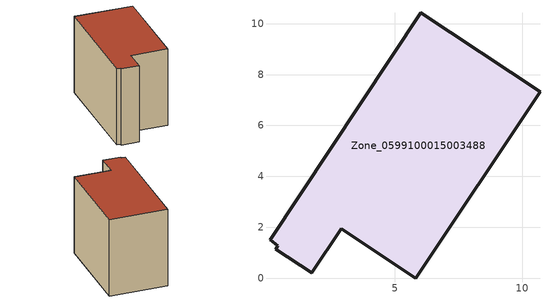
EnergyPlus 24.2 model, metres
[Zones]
Zone_0599100015003488
 floor ground (C_G): 0.4,1.27 0.1,1.52 6.02,10.43 10.69,7.33 5.83,0 2.89,1.94 1.74,0.22 0.33,1.16 z0.79
 wall outside (C_F): 2.89,1.94 5.83,0 10.69,7.33 6.02,10.43 0.1,1.52 0.4,1.27 0.33,1.16 1.74,0.22 2.89,1.94 z0.79:8.55
 roof outside (C_R): 0.1,1.52 0.4,1.27 0.33,1.16 1.74,0.22 2.89,1.94 5.83,0 10.69,7.33 6.02,10.43 z8.55
[BUILDING]
Pand.0599100015003488: North Axis=0; Terrain=City; Loads Convergence Tolerance Value=0.04; Temperature Convergence Tolerance Value=0.4; Solar Distribution=FullExterior; Maximum Number of Warmup Days=25; Minimum Number of Warmup Days=1
[Site:Location]
Rotterdam.The.Hague.AP_ZH_NLD Design_Conditions: Latitude=51.96; Longitude=4.45; Time Zone=1; Elevation=-4.5
[SITE:GROUNDTEMPERATURE:BUILDINGSURFACE]
18, 18, 18, 18, 18, 18, 18, 18, 18, 18, 18, 18
[MATERIAL] Thermal Absorptance=0.9; Solar Absorptance=0.7; Visible Absorptance=0.7
Name | Roughness | Thickness | Conductivity | Density | Specific Heat
G.TI.1965-1974 | MediumSmooth | 0.15 | 0.882353 | 540 | 1210
F.TI.1965-1974 | Rough | 0.3 | 0.697674 | 1920 | 840
R.TI.1965-1974 | MediumRough | 0.2 | 0.232558 | 1500 | 1000
[CONSTRUCTION]
C_G: G.TI.1965-1974
C_F: F.TI.1965-1974
C_R: R.TI.1965-1974
[ZONE]
Zone_0599100015003488: Type=1; Multiplier=1; Ceiling Height=Autocalculate; Volume=Autocalculate; Floor Area=autocalculate; Part of Total Floor Area=Yes
[ZONEINFILTRATION:DESIGNFLOWRATE]
Infil_Zone_0599100015003488: Zone or ZoneList or Space or SpaceList=Zone_0599100015003488; Schedule=AlwaysOn; Design Flow Rate Calculation Method=Flow/Area; Flow Rate per Floor Area=0.003; Constant Term Coefficient=1; Temperature Term Coefficient=0; Velocity Term Coefficient=0; Velocity Squared Term Coefficient=0
[HVACTEMPLATE:ZONE:IDEALLOADSAIRSYSTEM]
Zone_0599100015003488: Maximum Heating Supply Air Temperature=50; Minimum Cooling Supply Air Temperature=13; Maximum Heating Supply Air Humidity Ratio=0.0156; Minimum Cooling Supply Air Humidity Ratio=0.0077; Heating Limit=NoLimit; Cooling Limit=NoLimit; Dehumidification Control Type=ConstantSensibleHeatRatio; Cooling Sensible Heat Ratio=0.7; Dehumidification Setpoint=60; Humidification Control Type=None; Humidification Setpoint=30; Outdoor Air Method=None; Outdoor Air Flow Rate per Person=0.00944; Outdoor Air Flow Rate per Zone Floor Area=0; Outdoor Air Flow Rate per Zone=0; Demand Controlled Ventilation Type=None; Outdoor Air Economizer Type=NoEconomizer; Heat Recovery Type=None; Sensible Heat Recovery Effectiveness=0.7; Latent Heat Recovery Effectiveness=0.65
[ZONECONTROL:THERMOSTAT]
ThermostatControl_Zone_0599100015003488: Zone or ZoneList=Zone_0599100015003488; Control Type Schedule=DualSetpointControlType; Control 1=Thermostat_Zone_0599100015003488; Temperature Difference Between Cutout And Setpoint=0
[THERMOSTATSETPOINT:DUALSETPOINT]
Thermostat_Zone_0599100015003488: Heating Setpoint Temperature Schedule=HeatingSetpoint_Zone_0599100015003488; Cooling Setpoint Temperature Schedule=CoolingSetpoint_Zone_0599100015003488
[SCHEDULE:COMPACT]
HeatingSetpoint_Zone_0599100015003488: Through: 12/31, For: AllDays, Until: 24:00, 21
CoolingSetpoint_Zone_0599100015003488: Through: 12/31, For: AllDays, Until: 24:00, 24
DualSetpointControlType: Through: 12/31, For: AllDays, Until: 24:00, 4
AlwaysOn: Through: 12/31, For: AllDays, Until: 24:00, 1
